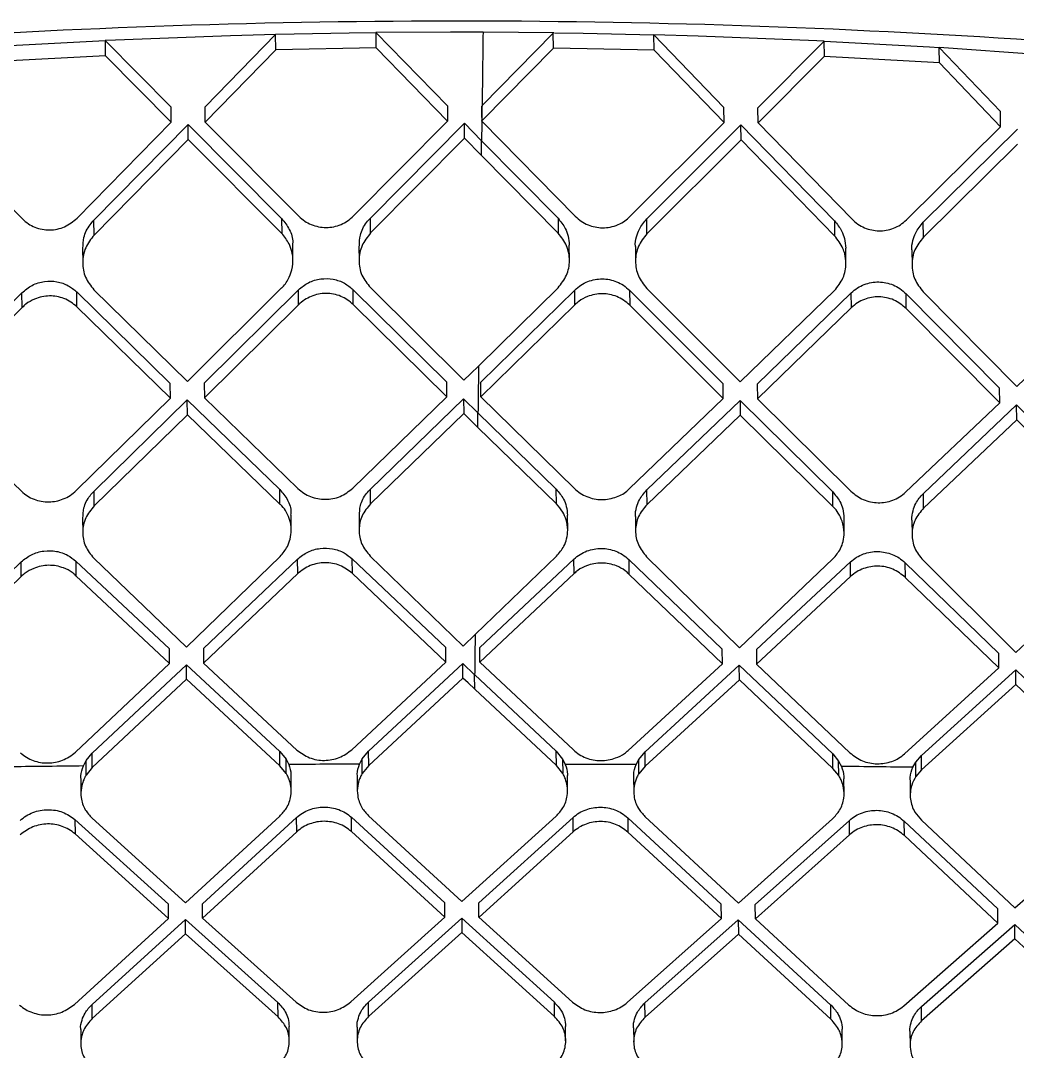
# Model space of a CAD drawing. Extents: x 832 to 912, y 781 to 934.
# Drawn here: x 851.833 to 853.12, y 880.596 to 881.927 of the extents above; entities that cross this region are included whole.
import ezdxf

# ---------------------------------------------------------------- set-up
doc = ezdxf.new("R2010")
doc.units = 0
doc.header["$MEASUREMENT"] = 0
doc.layers.add('1', color=4, linetype='Continuous')

# ---------------------------------------------------------------- blocks, each defined once
blk = doc.blocks.new('pillow top view')
at = {"layer": '1', "color": 3, "linetype": 'Continuous', "lineweight": 25}
for p, q in [((-0.693, -1.8043), (-0.5442, -1.8022)), ((-0.5447, -1.8219), (-0.544, -1.8024)), ((-0.5443, -1.8022), (-0.4628, -1.8918)), ((-0.5442, -1.8019), (-0.5312, -1.8018)), ((-0.5312, -1.8018), (-0.3826, -1.8021)), ((-0.4188, -1.8931), (-0.3238, -1.803)), ((-0.3826, -1.8021), (-0.3239, -1.8028)), ((-0.3248, -1.8229), (-0.3242, -1.8033)), ((-0.3239, -1.8031), (-0.2291, -1.805)), ((-0.2291, -1.805), (-0.1948, -1.8059)), ((-0.1951, -1.8257), (-0.1945, -1.8062)), ((-0.1948, -1.8056), (-0.0982, -1.8089)), ((-0.1948, -1.8058), (-0.1061, -1.9044)), ((-0.0982, -1.8089), (-0.0797, -1.8096)), ((-0.0797, -1.8096), (-0.0566, -1.8106)), ((-0.5447, -1.8219), (-0.6938, -1.824)), ((-0.4634, -1.9112), (-0.5447, -1.8219)), ((-0.3248, -1.8229), (-0.4194, -1.9126)), ((-0.1951, -1.8257), (-0.3248, -1.8229)), ((-0.0614, -1.9056), (0.0341, -1.8157)), ((-0.0564, -1.8106), (0.035, -1.8152)), ((0.0335, -1.8353), (0.0341, -1.8158)), ((0.0357, -1.8155), (0.0726, -1.8175)), ((0.0726, -1.8175), (0.1637, -1.8231)), ((0.1634, -1.843), (0.164, -1.8234)), ((0.1639, -1.8227), (0.2209, -1.8267)), ((0.164, -1.8234), (0.2506, -1.9205)), ((-0.1067, -1.9238), (-0.1951, -1.8257)), ((0.0335, -1.8353), (-0.0622, -1.9251)), ((0.1634, -1.843), (0.0335, -1.8353)), ((0.2209, -1.8267), (0.374, -1.839)), ((0.25, -1.94), (0.1634, -1.843)), ((0.2945, -1.9228), (0.3834, -1.84)), ((0.374, -1.839), (0.3833, -1.8398)), ((0.3831, -1.8403), (0.3825, -1.8598)), ((0.3833, -1.8401), (0.5191, -1.853)), ((0.3825, -1.8598), (0.2939, -1.9422)), ((0.5309, -1.8741), (0.3825, -1.8598)), ((0.5191, -1.853), (0.5313, -1.8543)), ((0.5309, -1.8741), (0.5315, -1.8545)), ((0.5312, -1.8543), (0.6071, -1.9401)), ((0.5314, -1.854), (0.7236, -1.8756)), ((0.6065, -1.9596), (0.5309, -1.8741)), ((-0.7763, -1.903), (-0.6604, -2.0282)), ((-0.4634, -1.9112), (-0.4628, -1.8918)), ((-0.4194, -1.9126), (-0.4188, -1.8931)), ((-0.5897, -2.0301), (-0.4634, -1.9112)), ((-0.5681, -2.0335), (-0.4418, -1.9148)), ((-0.4424, -1.9342), (-0.4418, -1.9148)), ((-0.4418, -1.9148), (-0.3259, -2.041)), ((-0.4194, -1.9126), (-0.3036, -2.0389)), ((-0.1061, -1.9044), (-0.1067, -1.9238)), ((-0.2329, -2.0415), (-0.1067, -1.9238)), ((-0.2113, -2.0451), (-0.085, -1.9276)), ((-0.0856, -1.947), (-0.085, -1.9276)), ((-0.085, -1.9276), (-0.064, -1.9509)), ((-0.0623, -1.926), (0.0531, -2.0532)), ((0.25, -1.94), (0.2506, -1.9205)), ((0.2939, -1.9422), (0.2945, -1.9228)), ((-0.4424, -1.9342), (-0.5687, -2.0527)), ((-0.3265, -2.0602), (-0.4424, -1.9342)), ((0.1237, -2.0564), (0.25, -1.94)), ((0.2939, -1.9422), (0.4097, -2.071)), ((0.6065, -1.9596), (0.6071, -1.9401)), ((-0.0856, -1.947), (-0.2119, -2.0643)), ((-0.0647, -1.9701), (-0.0856, -1.947)), ((-0.0647, -1.9701), (-0.0641, -1.9508)), ((-0.0639, -1.951), (0.0308, -2.055)), ((0.1454, -2.0602), (0.2716, -1.944)), ((0.271, -1.9634), (0.2716, -1.944)), ((0.2716, -1.944), (0.3874, -2.0726)), ((0.271, -1.9634), (0.1448, -2.0795)), ((0.3868, -2.0919), (0.271, -1.9634)), ((0.4803, -2.0749), (0.6065, -1.9596)), ((0.5019, -2.079), (0.6281, -1.9638)), ((0.0302, -2.0742), (-0.0646, -1.9702)), ((0.6275, -1.9832), (0.5013, -2.0982)), ((-0.5687, -2.0527), (-0.5681, -2.0335)), ((-0.3259, -2.041), (-0.3265, -2.0602)), ((-0.2119, -2.0643), (-0.2113, -2.0451)), ((0.0308, -2.055), (0.0302, -2.0742)), ((0.1448, -2.0795), (0.1454, -2.0602)), ((-0.5843, -2.069), (-0.5848, -2.0882)), ((-0.3134, -2.0955), (-0.3128, -2.0762)), ((0.3874, -2.0726), (0.3868, -2.0918)), ((-0.2275, -2.0805), (-0.2281, -2.0997)), ((0.5013, -2.0982), (0.5019, -2.079)), ((0.0433, -2.1096), (0.0439, -2.0904)), ((0.1292, -2.0955), (0.1286, -2.1147)), ((0.3999, -2.1274), (0.4005, -2.1082)), ((0.4858, -2.1141), (0.4852, -2.1333)), ((-0.7909, -2.2401), (-0.6647, -2.1235)), ((-0.6653, -2.1427), (-0.6647, -2.1235)), ((-0.5946, -2.1445), (-0.594, -2.1253)), ((-0.594, -2.1253), (-0.4781, -2.2481)), ((-0.5717, -2.1233), (-0.4557, -2.2463)), ((-0.6653, -2.1427), (-0.7915, -2.2591)), ((-0.4557, -2.2463), (-0.3295, -2.1307)), ((-0.4341, -2.2495), (-0.3079, -2.1341)), ((-0.3085, -2.1533), (-0.3079, -2.1342)), ((-0.2378, -2.1558), (-0.2372, -2.1367)), ((-0.2372, -2.1367), (-0.1213, -2.2607)), ((-0.2149, -2.1348), (-0.099, -2.2591)), ((-0.4787, -2.2672), (-0.5946, -2.1445)), ((-0.3085, -2.1533), (-0.4347, -2.2686)), ((-0.1219, -2.2797), (-0.2378, -2.1558)), ((0.0272, -2.1447), (-0.0791, -2.2411)), ((-0.0773, -2.2625), (0.0488, -2.1484)), ((0.0482, -2.1675), (0.0488, -2.1484)), ((0.1194, -2.1516), (0.1188, -2.1708)), ((0.1194, -2.1516), (0.2353, -2.2769)), ((0.1417, -2.15), (0.2576, -2.2755)), ((0.0482, -2.1675), (-0.0779, -2.2815)), ((0.2576, -2.2755), (0.3838, -2.1624)), ((0.2793, -2.2792), (0.4054, -2.1662)), ((0.4048, -2.1854), (0.4054, -2.1662)), ((0.4983, -2.1688), (0.6141, -2.2955)), ((0.2347, -2.296), (0.1188, -2.1708)), ((0.4754, -2.1894), (0.476, -2.1702)), ((0.476, -2.1702), (0.5918, -2.2967)), ((0.4048, -2.1854), (0.2787, -2.2982)), ((0.5912, -2.3157), (0.4754, -2.1894)), ((0.6141, -2.2955), (0.7402, -2.1835)), ((-0.4787, -2.2672), (-0.4781, -2.2482)), ((-0.7915, -2.2591), (-0.6755, -2.3796)), ((-0.4341, -2.2495), (-0.4347, -2.2686)), ((-0.1219, -2.2797), (-0.1213, -2.2607)), ((-0.078, -2.2815), (-0.0774, -2.2625)), ((-0.6048, -2.3814), (-0.4787, -2.2672)), ((-0.5819, -2.3832), (-0.457, -2.2703)), ((-0.4576, -2.2894), (-0.457, -2.2704)), ((-0.457, -2.2703), (-0.3421, -2.3906)), ((-0.4347, -2.2686), (-0.3187, -2.3902)), ((-0.248, -2.3927), (-0.1219, -2.2797)), ((-0.2252, -2.3947), (-0.1003, -2.2831)), ((-0.1003, -2.2831), (-0.1009, -2.3021)), ((-0.1003, -2.2831), (-0.0826, -2.3018)), ((-0.0779, -2.2815), (0.038, -2.4044)), ((0.2347, -2.296), (0.2353, -2.2769)), ((0.2793, -2.2792), (0.2787, -2.2982)), ((-0.4576, -2.2894), (-0.5825, -2.4021)), ((-0.3427, -2.4095), (-0.4576, -2.2894)), ((-0.1008, -2.3021), (-0.2257, -2.4137)), ((-0.0833, -2.3207), (-0.1009, -2.3021)), ((-0.0833, -2.3207), (-0.0827, -2.3017)), ((-0.0825, -2.3019), (0.0146, -2.4046)), ((0.1086, -2.4077), (0.2347, -2.296)), ((0.1315, -2.4099), (0.2564, -2.2995)), ((0.2564, -2.2996), (0.2558, -2.3186)), ((0.2564, -2.2995), (0.3712, -2.4222)), ((0.2787, -2.2982), (0.3946, -2.4223)), ((0.5912, -2.3157), (0.5918, -2.2967)), ((0.4652, -2.4263), (0.5913, -2.3157)), ((0.014, -2.4235), (-0.0833, -2.3207)), ((0.2558, -2.3186), (0.1309, -2.4289)), ((0.3706, -2.4411), (0.2558, -2.3186)), ((0.4881, -2.4288), (0.6129, -2.3195)), ((0.6123, -2.3386), (0.6129, -2.3196)), ((0.6129, -2.3195), (0.7277, -2.4434)), ((0.6123, -2.3386), (0.4875, -2.4477)), ((0.7271, -2.4624), (0.6123, -2.3386)), ((-0.5825, -2.4021), (-0.5819, -2.3832)), ((-0.3427, -2.4095), (-0.3421, -2.3906)), ((-0.2258, -2.4137), (-0.2252, -2.3948)), ((0.014, -2.4235), (0.0146, -2.4046)), ((-0.5981, -2.4174), (-0.5987, -2.4362)), ((0.1309, -2.4289), (0.1315, -2.41)), ((0.3706, -2.4411), (0.3712, -2.4222)), ((-0.3295, -2.4434), (-0.3289, -2.4245)), ((-0.2413, -2.4287), (-0.2419, -2.4476)), ((0.4875, -2.4477), (0.4881, -2.4288)), ((0.0272, -2.4575), (0.0278, -2.4386)), ((0.1154, -2.4438), (0.1148, -2.4627)), ((0.3838, -2.4753), (0.3844, -2.4564)), ((-0.8058, -2.5827), (-0.6797, -2.4708)), ((-0.6803, -2.4896), (-0.6797, -2.4708)), ((-0.609, -2.4726), (-0.6096, -2.4914)), ((-0.609, -2.4726), (-0.4929, -2.5906)), ((-0.5858, -2.4696), (-0.4706, -2.5893)), ((0.4719, -2.4625), (0.4714, -2.4814)), ((-0.4706, -2.5893), (-0.3453, -2.4769)), ((-0.4489, -2.592), (-0.3229, -2.4813)), ((-0.3234, -2.5001), (-0.3229, -2.4813)), ((-0.2528, -2.5026), (-0.2522, -2.4838)), ((-0.2522, -2.4838), (-0.1361, -2.6031)), ((-0.229, -2.4811), (-0.1138, -2.602)), ((-0.6803, -2.4896), (-0.8063, -2.6014)), ((-0.4935, -2.6093), (-0.6096, -2.4914)), ((-0.3234, -2.5001), (-0.4495, -2.6107)), ((-0.0973, -2.5874), (0.0114, -2.4909)), ((-0.0922, -2.6049), (0.0338, -2.4955)), ((0.0333, -2.5143), (0.0338, -2.4955)), ((0.1045, -2.4988), (0.1039, -2.5176)), ((0.1045, -2.4988), (0.2205, -2.6193)), ((0.1277, -2.4963), (0.2428, -2.6185)), ((-0.1367, -2.6218), (-0.2528, -2.5027)), ((0.0333, -2.5143), (-0.0928, -2.6236)), ((0.2428, -2.6185), (0.368, -2.5086)), ((0.2645, -2.6216), (0.3904, -2.5134)), ((0.3898, -2.5323), (0.3904, -2.5135)), ((0.4842, -2.5151), (0.5993, -2.6386)), ((0.2199, -2.6381), (0.1039, -2.5176)), ((0.4605, -2.5362), (0.461, -2.5174)), ((0.461, -2.5174), (0.577, -2.6392)), ((0.3898, -2.5323), (0.2639, -2.6403)), ((0.5764, -2.6579), (0.4604, -2.5362)), ((0.5993, -2.6386), (0.7245, -2.5299)), ((-0.4935, -2.6093), (-0.4929, -2.5906)), ((-0.4489, -2.592), (-0.4495, -2.6107)), ((-0.1138, -2.602), (-0.0973, -2.5874)), ((-0.1367, -2.6218), (-0.1361, -2.6031)), ((-0.0928, -2.6236), (-0.0922, -2.6049)), ((-0.6195, -2.7189), (-0.4935, -2.6093)), ((-0.5978, -2.7212), (-0.4718, -2.6119)), ((-0.4724, -2.6306), (-0.4718, -2.612)), ((-0.4718, -2.6119), (-0.3556, -2.7286)), ((-0.4495, -2.6107), (-0.3334, -2.7276)), ((-0.2627, -2.7301), (-0.1367, -2.6218)), ((0.2199, -2.6381), (0.2205, -2.6193)), ((0.2645, -2.6216), (0.2639, -2.6403)), ((-0.4724, -2.6307), (-0.5984, -2.7398)), ((-0.3562, -2.7472), (-0.4724, -2.6307)), ((-0.241, -2.7327), (-0.115, -2.6246)), ((-0.1156, -2.6434), (-0.115, -2.6247)), ((-0.115, -2.6246), (-0.1003, -2.6397)), ((-0.0928, -2.6236), (0.0233, -2.7418)), ((-0.1156, -2.6434), (-0.2416, -2.7513)), ((-0.101, -2.6582), (-0.1004, -2.6396)), ((-0.1002, -2.6398), (0.0011, -2.7425)), ((0.094, -2.7451), (0.2199, -2.6381)), ((0.1157, -2.7478), (0.2416, -2.6411)), ((0.241, -2.6598), (0.2416, -2.6411)), ((0.2416, -2.6411), (0.3576, -2.7603)), ((0.2639, -2.6403), (0.3799, -2.7597)), ((0.5764, -2.6579), (0.577, -2.6392)), ((0.0005, -2.7611), (-0.101, -2.6583)), ((0.241, -2.6598), (0.1151, -2.7664)), ((0.3571, -2.7789), (0.241, -2.6598)), ((0.4505, -2.7637), (0.5764, -2.6579)), ((0.4722, -2.7667), (0.5981, -2.6612)), ((0.5975, -2.6799), (0.5981, -2.6612)), ((0.5981, -2.6612), (0.7141, -2.7817)), ((0.5975, -2.6799), (0.4716, -2.7853)), ((0.7135, -2.8003), (0.5975, -2.6799)), ((-0.606, -2.7303), (-0.5978, -2.7212)), ((-0.5984, -2.7398), (-0.5978, -2.7212)), ((-0.6099, -2.7372), (-0.606, -2.7303)), ((-0.6067, -2.7491), (-0.6061, -2.7305)), ((-0.5984, -2.7398), (-0.6067, -2.7491)), ((-0.3562, -2.7472), (-0.3557, -2.7286)), ((-0.3556, -2.7286), (-0.3478, -2.7389)), ((-0.3484, -2.7575), (-0.3479, -2.7389)), ((-0.3478, -2.7389), (-0.3447, -2.7459)), ((-0.2496, -2.7423), (-0.241, -2.7326)), ((-0.2416, -2.7512), (-0.241, -2.7327)), ((-0.6139, -2.754), (-0.6145, -2.7726)), ((-0.3484, -2.7575), (-0.3562, -2.7472)), ((-0.2534, -2.7491), (-0.2496, -2.7423)), ((-0.2503, -2.7611), (-0.2497, -2.7425)), ((-0.2416, -2.7512), (-0.2503, -2.7611)), ((0.0005, -2.7611), (0.0011, -2.7426)), ((0.0011, -2.7425), (0.0088, -2.7529)), ((0.0088, -2.7529), (0.0083, -2.7715)), ((0.0089, -2.7529), (0.0119, -2.7598)), ((0.1071, -2.7573), (0.1156, -2.7478)), ((0.1151, -2.7664), (0.1157, -2.7478)), ((-0.343, -2.7797), (-0.3424, -2.7611)), ((-0.2571, -2.7652), (-0.2577, -2.7838)), ((0.0083, -2.7715), (0.0005, -2.7611)), ((0.1034, -2.7639), (0.1071, -2.7573)), ((0.1065, -2.7759), (0.1071, -2.7573)), ((0.1151, -2.7664), (0.1065, -2.7759)), ((0.3571, -2.7789), (0.3576, -2.7603)), ((0.3577, -2.7602), (0.3649, -2.7698)), ((0.4644, -2.775), (0.4722, -2.7667)), ((0.4716, -2.7853), (0.4722, -2.7667)), ((0.0137, -2.7938), (0.0143, -2.7752)), ((0.0996, -2.7803), (0.099, -2.7988)), ((0.3643, -2.7884), (0.3571, -2.7789)), ((0.3643, -2.7884), (0.3649, -2.7698)), ((0.3649, -2.7698), (0.3682, -2.7768)), ((0.4604, -2.7816), (0.4644, -2.775)), ((0.4638, -2.7936), (0.4644, -2.775)), ((0.3703, -2.8117), (0.3709, -2.7931)), ((0.4716, -2.7853), (0.4638, -2.7936)), ((-0.6235, -2.806), (-0.6241, -2.8245)), ((-0.6235, -2.806), (-0.5073, -2.9198)), ((-0.6012, -2.8049), (-0.485, -2.919)), ((0.4561, -2.799), (0.4556, -2.8176)), ((-0.485, -2.919), (-0.3591, -2.8122)), ((-0.4633, -2.9212), (-0.3374, -2.8146)), ((-0.338, -2.8332), (-0.3374, -2.8147)), ((-0.2673, -2.8357), (-0.2667, -2.8172)), ((-0.2667, -2.8171), (-0.1505, -2.9323)), ((-0.2444, -2.8163), (-0.1283, -2.9317)), ((-0.5079, -2.9383), (-0.6241, -2.8245)), ((-0.338, -2.8332), (-0.4639, -2.9396)), ((-0.1283, -2.9317), (-0.0024, -2.8262)), ((-0.1066, -2.9341), (0.0193, -2.8288)), ((0.0187, -2.8474), (0.0193, -2.8288)), ((0.0899, -2.8321), (0.0894, -2.8506)), ((0.0899, -2.8321), (0.2061, -2.9485)), ((0.1122, -2.8315), (0.2284, -2.9481)), ((-0.1511, -2.9508), (-0.2673, -2.8357)), ((0.0187, -2.8474), (-0.1071, -2.9525)), ((0.2284, -2.9481), (0.3542, -2.8439)), ((0.25, -2.9507), (0.3759, -2.8468)), ((0.3753, -2.8653), (0.3759, -2.8468)), ((0.2055, -2.967), (0.0894, -2.8506)), ((0.4459, -2.8693), (0.4465, -2.8508)), ((0.4465, -2.8508), (0.5626, -2.9685)), ((0.4688, -2.8504), (0.5849, -2.9684)), ((0.3753, -2.8653), (0.2495, -2.9692)), ((0.562, -2.9869), (0.4459, -2.8693)), ((0.5849, -2.9684), (0.7107, -2.8654)), ((-0.5079, -2.9383), (-0.5073, -2.9198)), ((-0.4639, -2.9396), (-0.4633, -2.9212)), ((-0.6338, -3.0443), (-0.5079, -2.9383)), ((-0.6109, -3.0452), (-0.4862, -2.9404)), ((-0.4868, -2.9589), (-0.4862, -2.9405)), ((-0.4862, -2.9404), (-0.371, -3.0524)), ((-0.4639, -2.9396), (-0.3476, -3.0529)), ((-0.1511, -2.9508), (-0.1505, -2.9323)), ((-0.1072, -2.9525), (-0.1066, -2.9341)), ((-0.277, -3.0554), (-0.1511, -2.9508)), ((-0.2541, -3.0566), (-0.1294, -2.9531)), ((-0.1294, -2.9531), (-0.13, -2.9716)), ((-0.1294, -2.9531), (-0.0143, -3.0663)), ((-0.1072, -2.9525), (0.0091, -3.0671)), ((0.2055, -2.967), (0.2061, -2.9485)), ((0.2495, -2.9692), (0.25, -2.9507)), ((-0.4868, -2.9589), (-0.6114, -3.0636)), ((-0.3716, -3.0708), (-0.4868, -2.9589)), ((0.0797, -3.0704), (0.2055, -2.967)), ((-0.13, -2.9716), (-0.2547, -3.075)), ((-0.0149, -3.0847), (-0.13, -2.9716)), ((0.1026, -3.0717), (0.2272, -2.9696)), ((0.2272, -2.9696), (0.2266, -2.988)), ((0.2272, -2.9696), (0.3423, -3.0841)), ((0.2495, -2.9692), (0.3656, -3.0851)), ((0.562, -2.9869), (0.5626, -2.9685)), ((0.2266, -2.988), (0.102, -3.0901)), ((0.3417, -3.1025), (0.2266, -2.988)), ((0.4363, -3.0891), (0.562, -2.9869)), ((0.4591, -3.0907), (0.5837, -2.9898)), ((0.5831, -3.0082), (0.5837, -2.9898)), ((0.5837, -2.9898), (0.6987, -3.1055)), ((0.5831, -3.0082), (0.4586, -3.1091)), ((0.6982, -3.124), (0.5831, -3.0082)), ((-0.6114, -3.0636), (-0.6109, -3.0452)), ((-0.3716, -3.0708), (-0.371, -3.0524)), ((-0.2547, -3.075), (-0.2541, -3.0566)), ((-0.0149, -3.0847), (-0.0143, -3.0663)), ((0.102, -3.0901), (0.1026, -3.0717)), ((-0.6269, -3.077), (-0.6275, -3.0954)), ((-0.3584, -3.1024), (-0.3578, -3.0841)), ((0.3417, -3.1025), (0.3423, -3.0841)), ((-0.2701, -3.0882), (-0.2707, -3.1066)), ((-0.0017, -3.1165), (-0.0011, -3.0981)), ((0.4586, -3.1091), (0.4591, -3.0907)), ((0.0865, -3.1032), (0.086, -3.1216)), ((0.3549, -3.1344), (0.3555, -3.116)), ((0.4431, -3.122), (0.4425, -3.1404))]:
    blk.add_line(p, q, dxfattribs=at)
at = {"layer": '1', "color": 3, "linetype": 'Continuous', "lineweight": 25, "flags": 128}
for points in [[(-0.0621, -1.9062), (-0.0624, -1.917), (-0.0627, -1.9256)], [(-0.0617, -1.9059), (-0.062, -1.9167), (-0.0623, -1.9251)], [(-0.0791, -2.2411), (-0.0902, -2.2512), (-0.099, -2.2591)], [(-0.101, -2.6582), (-0.1092, -2.6499), (-0.1156, -2.6434)]]:
    blk.add_lwpolyline(points, dxfattribs=at)
at = {"layer": '1', "color": 3, "linetype": 'Continuous', "lineweight": 25}
for points, knots in [([(-3.0882, -2.0715), (-2.8406, -2.0211), (-2.3453, -1.9203), (-1.5922, -1.8287), (-0.8353, -1.782), (-0.0768, -1.7867), (0.6796, -1.8438), (1.4301, -1.9518), (2.1734, -2.1041), (2.659, -2.2443), (2.9018, -2.3143)], [0, 0, 0, 0, 0.125001, 0.250001, 0.375003, 0.499997, 0.624991, 0.749994, 0.874996, 1, 1, 1, 1]), ([(-0.0564, -1.8107), (-0.0573, -1.8285), (-0.059, -1.8604), (-0.0607, -1.8922), (-0.0615, -1.9062)], [0, 0, 0, 0, 0.560237, 1, 1, 1, 1]), ([(-0.0625, -1.9258), (-0.0626, -1.9276), (-0.0631, -1.9359), (-0.0635, -1.9443), (-0.0639, -1.9508)], [0, 0, 0, 0, 0.216361, 1, 1, 1, 1]), ([(-0.0627, -1.9256), (-0.0626, -1.9255), (-0.0625, -1.9253), (-0.0623, -1.9252), (-0.0623, -1.9251)], [0, 0, 0, 0, 0.559729, 1, 1, 1, 1]), ([(-0.0623, -1.926), (-0.0624, -1.9259), (-0.0625, -1.9258), (-0.0627, -1.9256), (-0.0627, -1.9256)], [0, 0, 0, 0, 0.560375, 1, 1, 1, 1]), ([(-0.6604, -2.0282), (-0.658, -2.0305), (-0.6534, -2.035), (-0.6448, -2.0398), (-0.6355, -2.0429), (-0.6257, -2.0442), (-0.6158, -2.0434), (-0.6028, -2.04), (-0.595, -2.0341), (-0.5897, -2.0301)], [0, 0, 0, 0, 0.129186, 0.251511, 0.376224, 0.499667, 0.622886, 0.748375, 1, 1, 1, 1]), ([(-0.5837, -2.0691), (-0.5834, -2.0645), (-0.5827, -2.0539), (-0.5761, -2.0417), (-0.5699, -2.0353), (-0.5681, -2.0335)], [0, 0, 0, 0, 0.347455, 0.809681, 1, 1, 1, 1]), ([(-0.3259, -2.0409), (-0.3225, -2.0457), (-0.3156, -2.0551), (-0.312, -2.068), (-0.3131, -2.0749), (-0.3133, -2.0762)], [0, 0, 0, 0, 0.449708, 0.898563, 1, 1, 1, 1]), ([(-0.3036, -2.0389), (-0.3012, -2.0412), (-0.2966, -2.0457), (-0.288, -2.0506), (-0.2788, -2.0539), (-0.2689, -2.0552), (-0.259, -2.0546), (-0.2495, -2.052), (-0.2405, -2.0477), (-0.2355, -2.0436), (-0.2329, -2.0415)], [0, 0, 0, 0, 0.12936, 0.251423, 0.376179, 0.499393, 0.622613, 0.747705, 0.870046, 1, 1, 1, 1]), ([(-0.2269, -2.0805), (-0.2266, -2.0759), (-0.2259, -2.0651), (-0.2192, -2.0531), (-0.213, -2.0468), (-0.2113, -2.0451)], [0, 0, 0, 0, 0.354775, 0.817528, 1, 1, 1, 1]), ([(-0.5687, -2.0527), (-0.573, -2.0578), (-0.5817, -2.0681), (-0.5859, -2.0876), (-0.5835, -2.1072), (-0.5756, -2.1179), (-0.5717, -2.1233)], [0, 0, 0, 0, 0.249104, 0.501089, 0.752383, 1, 1, 1, 1]), ([(-0.3295, -2.1307), (-0.3292, -2.1305), (-0.3283, -2.1298), (-0.3256, -2.127), (-0.321, -2.1212), (-0.3155, -2.1104), (-0.3128, -2.0973), (-0.3139, -2.0844), (-0.3177, -2.072), (-0.3232, -2.0646), (-0.3265, -2.0602)], [0, 0, 0, 0, 0.016041, 0.045208, 0.143647, 0.29565, 0.501095, 0.657501, 0.792871, 1, 1, 1, 1]), ([(0.0308, -2.055), (0.034, -2.0593), (0.0395, -2.0666), (0.0435, -2.0789), (0.0437, -2.0864), (0.0439, -2.0904)], [0, 0, 0, 0, 0.410764, 0.686852, 1, 1, 1, 1]), ([(0.0531, -2.0532), (0.0555, -2.0555), (0.0603, -2.0602), (0.0689, -2.0651), (0.0781, -2.0684), (0.0878, -2.0698), (0.098, -2.0693), (0.108, -2.0666), (0.1169, -2.0623), (0.1216, -2.0583), (0.1237, -2.0564)], [0, 0, 0, 0, 0.131909, 0.257724, 0.378016, 0.499455, 0.623976, 0.760987, 0.889971, 1, 1, 1, 1]), ([(0.1293, -2.0955), (0.1292, -2.0953), (0.1289, -2.0912), (0.1308, -2.0835), (0.1354, -2.0713), (0.1416, -2.0644), (0.1454, -2.0602)], [0, 0, 0, 0, 0.011732, 0.321281, 0.58933, 1, 1, 1, 1]), ([(-0.2119, -2.0643), (-0.2162, -2.0694), (-0.225, -2.0796), (-0.2292, -2.099), (-0.2267, -2.1187), (-0.2188, -2.1295), (-0.2149, -2.1348)], [0, 0, 0, 0, 0.248745, 0.500498, 0.75201, 1, 1, 1, 1]), ([(0.0272, -2.1447), (0.0315, -2.1397), (0.0403, -2.1296), (0.0444, -2.1102), (0.0419, -2.0905), (0.0341, -2.0796), (0.0302, -2.0742)], [0, 0, 0, 0, 0.248491, 0.500089, 0.751534, 1, 1, 1, 1]), ([(0.3874, -2.0726), (0.3906, -2.0769), (0.3959, -2.0841), (0.4, -2.0965), (0.4003, -2.1041), (0.4005, -2.1082)], [0, 0, 0, 0, 0.402207, 0.680528, 1, 1, 1, 1]), ([(0.4097, -2.071), (0.4121, -2.0734), (0.4169, -2.0781), (0.4256, -2.0832), (0.4348, -2.0865), (0.4443, -2.0879), (0.4539, -2.0876), (0.4634, -2.0853), (0.4725, -2.0812), (0.4777, -2.0771), (0.4803, -2.0749)], [0, 0, 0, 0, 0.133107, 0.260416, 0.382481, 0.49999, 0.619586, 0.742303, 0.868879, 1, 1, 1, 1]), ([(0.1448, -2.0795), (0.1404, -2.0845), (0.1317, -2.0947), (0.1275, -2.1141), (0.13, -2.1338), (0.1379, -2.1446), (0.1418, -2.15)], [0, 0, 0, 0, 0.248562, 0.500176, 0.751623, 1, 1, 1, 1]), ([(0.4858, -2.1141), (0.4858, -2.114), (0.4854, -2.1099), (0.4873, -2.1023), (0.4918, -2.0901), (0.4981, -2.0832), (0.5019, -2.079)], [0, 0, 0, 0, 0.008855, 0.3149, 0.582241, 1, 1, 1, 1]), ([(0.3838, -2.1624), (0.3881, -2.1574), (0.3969, -2.1474), (0.4006, -2.1302), (0.3995, -2.1173), (0.3961, -2.1047), (0.3907, -2.0972), (0.3868, -2.0918)], [0, 0, 0, 0, 0.248043, 0.499342, 0.65735, 0.751481, 1, 1, 1, 1]), ([(0.5013, -2.0982), (0.497, -2.1033), (0.4882, -2.1133), (0.4841, -2.1328), (0.4866, -2.1525), (0.4944, -2.1634), (0.4983, -2.1688)], [0, 0, 0, 0, 0.248344, 0.499897, 0.751338, 1, 1, 1, 1]), ([(-0.6647, -2.1235), (-0.6604, -2.1201), (-0.6517, -2.1135), (-0.6353, -2.1092), (-0.619, -2.1102), (-0.6045, -2.1158), (-0.5974, -2.1222), (-0.594, -2.1253)], [0, 0, 0, 0, 0.21111, 0.422659, 0.624385, 0.820331, 1, 1, 1, 1]), ([(-0.5946, -2.1445), (-0.5971, -2.1422), (-0.6018, -2.1377), (-0.6106, -2.1329), (-0.6198, -2.1299), (-0.6295, -2.1287), (-0.6393, -2.1294), (-0.6499, -2.1324), (-0.6588, -2.1368), (-0.6637, -2.1412), (-0.6653, -2.1427)], [0, 0, 0, 0, 0.131645, 0.258274, 0.380501, 0.499012, 0.622443, 0.748648, 0.914409, 1, 1, 1, 1]), ([(-0.3079, -2.1341), (-0.3036, -2.1308), (-0.295, -2.1243), (-0.2787, -2.1202), (-0.2624, -2.1213), (-0.2479, -2.1269), (-0.2407, -2.1335), (-0.2372, -2.1367)], [0, 0, 0, 0, 0.209563, 0.419551, 0.620316, 0.816236, 1, 1, 1, 1]), ([(-0.2378, -2.1558), (-0.2402, -2.1536), (-0.2449, -2.1491), (-0.2534, -2.1442), (-0.2627, -2.141), (-0.2725, -2.1397), (-0.2824, -2.1403), (-0.2919, -2.1428), (-0.3009, -2.1471), (-0.3059, -2.1512), (-0.3085, -2.1533)], [0, 0, 0, 0, 0.1296, 0.251346, 0.376331, 0.499367, 0.622445, 0.74777, 0.869805, 1, 1, 1, 1]), ([(0.0488, -2.1484), (0.0514, -2.1462), (0.0566, -2.1421), (0.0658, -2.1379), (0.0752, -2.1356), (0.0848, -2.1352), (0.0943, -2.1365), (0.1034, -2.1397), (0.1122, -2.1446), (0.117, -2.1493), (0.1194, -2.1516)], [0, 0, 0, 0, 0.132407, 0.259505, 0.381918, 0.500227, 0.617721, 0.739767, 0.867007, 1, 1, 1, 1]), ([(0.1188, -2.1708), (0.1164, -2.1684), (0.1116, -2.1638), (0.1028, -2.1589), (0.0936, -2.1557), (0.084, -2.1543), (0.0742, -2.1548), (0.0637, -2.1576), (0.0547, -2.1617), (0.0499, -2.166), (0.0482, -2.1675)], [0, 0, 0, 0, 0.133055, 0.260372, 0.382488, 0.500053, 0.623559, 0.749197, 0.913331, 1, 1, 1, 1]), ([(0.4054, -2.1662), (0.408, -2.1641), (0.4132, -2.16), (0.4223, -2.156), (0.4318, -2.1537), (0.4414, -2.1533), (0.4508, -2.1548), (0.46, -2.1581), (0.4687, -2.1631), (0.4735, -2.1678), (0.476, -2.1702)], [0, 0, 0, 0, 0.131695, 0.258496, 0.380986, 0.499879, 0.616835, 0.738762, 0.866305, 1, 1, 1, 1]), ([(0.4754, -2.1894), (0.4705, -2.185), (0.4632, -2.1785), (0.4506, -2.1741), (0.441, -2.1725), (0.4312, -2.1729), (0.4217, -2.1752), (0.4126, -2.1792), (0.4074, -2.1833), (0.4048, -2.1854)], [0, 0, 0, 0, 0.25078, 0.376366, 0.499466, 0.618569, 0.741229, 0.868147, 1, 1, 1, 1]), ([(-0.0793, -2.2413), (-0.0798, -2.2498), (-0.0808, -2.27), (-0.0819, -2.2901), (-0.0825, -2.3017)], [0, 0, 0, 0, 0.4192789, 1, 1, 1, 1]), ([(-0.6755, -2.3796), (-0.6732, -2.3818), (-0.6685, -2.3861), (-0.6599, -2.3908), (-0.6506, -2.3938), (-0.6409, -2.3949), (-0.6312, -2.3943), (-0.6218, -2.3919), (-0.6126, -2.3877), (-0.6075, -2.3836), (-0.6048, -2.3814)], [0, 0, 0, 0, 0.12666, 0.251742, 0.375803, 0.499311, 0.617594, 0.740154, 0.867468, 1, 1, 1, 1]), ([(-0.5976, -2.4174), (-0.5973, -2.413), (-0.5966, -2.4029), (-0.5899, -2.3912), (-0.5838, -2.3851), (-0.5819, -2.3832)], [0, 0, 0, 0, 0.3481764, 0.8010376, 1, 1, 1, 1]), ([(-0.3421, -2.3906), (-0.3387, -2.3951), (-0.3319, -2.404), (-0.3282, -2.4165), (-0.3293, -2.4231), (-0.3295, -2.4244)], [0, 0, 0, 0, 0.446727, 0.892767, 1, 1, 1, 1]), ([(-0.3187, -2.3902), (-0.3163, -2.3924), (-0.3117, -2.3968), (-0.3031, -2.4015), (-0.2938, -2.4046), (-0.284, -2.4059), (-0.2741, -2.4053), (-0.2612, -2.4022), (-0.2533, -2.3965), (-0.248, -2.3927)], [0, 0, 0, 0, 0.129018, 0.251391, 0.376466, 0.500105, 0.623735, 0.749131, 1, 1, 1, 1]), ([(-0.2408, -2.4288), (-0.2405, -2.4243), (-0.2397, -2.4141), (-0.2331, -2.4025), (-0.227, -2.3965), (-0.2252, -2.3947)], [0, 0, 0, 0, 0.3544448, 0.8076594, 1, 1, 1, 1]), ([(-0.5825, -2.4021), (-0.5868, -2.407), (-0.5955, -2.4167), (-0.5997, -2.4354), (-0.5973, -2.4542), (-0.5896, -2.4645), (-0.5858, -2.4696)], [0, 0, 0, 0, 0.249292, 0.500737, 0.751837, 1, 1, 1, 1]), ([(0.0146, -2.4046), (0.0178, -2.4087), (0.0232, -2.4157), (0.0273, -2.4275), (0.0276, -2.4348), (0.0277, -2.4386)], [0, 0, 0, 0, 0.409662, 0.685181, 1, 1, 1, 1]), ([(0.038, -2.4044), (0.0403, -2.4067), (0.045, -2.4111), (0.0536, -2.4159), (0.0629, -2.4191), (0.0727, -2.4205), (0.0826, -2.42), (0.0947, -2.4169), (0.1036, -2.4129), (0.1082, -2.4082), (0.1086, -2.4077)], [0, 0, 0, 0, 0.127037, 0.252353, 0.376466, 0.499918, 0.624071, 0.749692, 0.973827, 1, 1, 1, 1]), ([(-0.3453, -2.4769), (-0.3416, -2.473), (-0.3356, -2.4664), (-0.3309, -2.4547), (-0.3288, -2.4425), (-0.3305, -2.4297), (-0.3354, -2.4186), (-0.3398, -2.412), (-0.3424, -2.4097), (-0.3427, -2.4095)], [0, 0, 0, 0, 0.207828, 0.343533, 0.500225, 0.705414, 0.857159, 0.984167, 1, 1, 1, 1]), ([(-0.2258, -2.4137), (-0.2301, -2.4185), (-0.2387, -2.4282), (-0.243, -2.4468), (-0.2405, -2.4657), (-0.2328, -2.476), (-0.229, -2.4811)], [0, 0, 0, 0, 0.249092, 0.500541, 0.751594, 1, 1, 1, 1]), ([(0.1155, -2.4438), (0.1154, -2.4436), (0.1151, -2.4395), (0.117, -2.4322), (0.1216, -2.4205), (0.1278, -2.4139), (0.1315, -2.4099)], [0, 0, 0, 0, 0.017294, 0.323479, 0.589486, 1, 1, 1, 1]), ([(0.3712, -2.4222), (0.3743, -2.4263), (0.3797, -2.4332), (0.3838, -2.4451), (0.3842, -2.4525), (0.3843, -2.4564)], [0, 0, 0, 0, 0.398148, 0.675004, 1, 1, 1, 1]), ([(0.3946, -2.4223), (0.3995, -2.4266), (0.4068, -2.4329), (0.4194, -2.4372), (0.4291, -2.4387), (0.4388, -2.4384), (0.4483, -2.4362), (0.4575, -2.4323), (0.4626, -2.4283), (0.4652, -2.4263)], [0, 0, 0, 0, 0.250349, 0.375916, 0.499359, 0.61971, 0.742895, 0.869487, 1, 1, 1, 1]), ([(0.0114, -2.4909), (0.0151, -2.4869), (0.0212, -2.4803), (0.0259, -2.4686), (0.0278, -2.4571), (0.0264, -2.4452), (0.022, -2.4333), (0.0168, -2.4269), (0.014, -2.4235)], [0, 0, 0, 0, 0.211823, 0.346435, 0.49999, 0.683211, 0.827729, 1, 1, 1, 1]), ([(0.1309, -2.4289), (0.1266, -2.4336), (0.1179, -2.4433), (0.1137, -2.4619), (0.1162, -2.4807), (0.1238, -2.4911), (0.1277, -2.4963)], [0, 0, 0, 0, 0.248913, 0.500144, 0.751218, 1, 1, 1, 1]), ([(0.472, -2.4625), (0.472, -2.4623), (0.4716, -2.4584), (0.4735, -2.4511), (0.478, -2.4394), (0.4842, -2.4328), (0.4881, -2.4288)], [0, 0, 0, 0, 0.013623, 0.315895, 0.581193, 1, 1, 1, 1]), ([(0.368, -2.5086), (0.3718, -2.5045), (0.3779, -2.4979), (0.3825, -2.4862), (0.3844, -2.4742), (0.3828, -2.4614), (0.3778, -2.4503), (0.3734, -2.4438), (0.3709, -2.4414), (0.3706, -2.4411)], [0, 0, 0, 0, 0.214893, 0.348624, 0.499689, 0.707205, 0.859871, 0.985509, 1, 1, 1, 1]), ([(0.4875, -2.4477), (0.4832, -2.4525), (0.4745, -2.462), (0.4703, -2.4806), (0.4727, -2.4995), (0.4804, -2.5099), (0.4842, -2.5151)], [0, 0, 0, 0, 0.248723, 0.499928, 0.750963, 1, 1, 1, 1]), ([(-0.6797, -2.4707), (-0.6753, -2.4675), (-0.6666, -2.461), (-0.65, -2.457), (-0.6336, -2.4581), (-0.6192, -2.4636), (-0.6122, -2.4697), (-0.609, -2.4725)], [0, 0, 0, 0, 0.21211, 0.424561, 0.629361, 0.829572, 1, 1, 1, 1]), ([(-0.3229, -2.4813), (-0.3185, -2.4781), (-0.3098, -2.4718), (-0.2934, -2.4679), (-0.277, -2.4691), (-0.2626, -2.4746), (-0.2555, -2.4809), (-0.2522, -2.4838)], [0, 0, 0, 0, 0.210764, 0.42185, 0.625802, 0.826062, 1, 1, 1, 1]), ([(-0.6096, -2.4914), (-0.6111, -2.4899), (-0.6156, -2.4854), (-0.6241, -2.4808), (-0.6345, -2.4774), (-0.6443, -2.4762), (-0.6542, -2.4769), (-0.6648, -2.4797), (-0.6738, -2.4839), (-0.6786, -2.4881), (-0.6803, -2.4896)], [0, 0, 0, 0, 0.083768, 0.250103, 0.375489, 0.499334, 0.622796, 0.748992, 0.914671, 1, 1, 1, 1]), ([(-0.2528, -2.5026), (-0.2577, -2.4986), (-0.2651, -2.4924), (-0.2777, -2.4884), (-0.2875, -2.4871), (-0.2973, -2.4877), (-0.3103, -2.4908), (-0.3182, -2.4964), (-0.3235, -2.5001)], [0, 0, 0, 0, 0.2503841, 0.3758861, 0.4994672, 0.6230337, 0.7488541, 1, 1, 1, 1]), ([(0.0338, -2.4955), (0.0365, -2.4935), (0.0417, -2.4895), (0.0508, -2.4855), (0.0603, -2.4833), (0.0698, -2.4829), (0.0793, -2.4842), (0.0884, -2.4873), (0.0972, -2.492), (0.102, -2.4965), (0.1045, -2.4988)], [0, 0, 0, 0, 0.13184, 0.258828, 0.381423, 0.5002, 0.617992, 0.740247, 0.867445, 1, 1, 1, 1]), ([(0.1039, -2.5176), (0.1024, -2.5161), (0.0979, -2.5115), (0.0894, -2.5067), (0.0791, -2.5031), (0.0692, -2.5017), (0.0593, -2.5022), (0.0487, -2.5048), (0.0398, -2.5088), (0.0349, -2.5129), (0.0332, -2.5143)], [0, 0, 0, 0, 0.084699, 0.250021, 0.37625, 0.500054, 0.623774, 0.749423, 0.915528, 1, 1, 1, 1]), ([(0.3904, -2.5134), (0.393, -2.5114), (0.3982, -2.5075), (0.4074, -2.5036), (0.4168, -2.5015), (0.4296, -2.501), (0.4423, -2.5042), (0.4537, -2.5106), (0.4586, -2.5151), (0.461, -2.5174)], [0, 0, 0, 0, 0.13123, 0.258061, 0.380941, 0.500492, 0.738828, 0.866487, 1, 1, 1, 1]), ([(0.4605, -2.5362), (0.4556, -2.5321), (0.4482, -2.5258), (0.4356, -2.5215), (0.426, -2.52), (0.4163, -2.5203), (0.4068, -2.5225), (0.3976, -2.5263), (0.3925, -2.5303), (0.3898, -2.5323)], [0, 0, 0, 0, 0.250311, 0.376117, 0.499379, 0.618934, 0.741869, 0.868727, 1, 1, 1, 1]), ([(-0.0976, -2.5877), (-0.0979, -2.5947), (-0.0989, -2.6121), (-0.0998, -2.6295), (-0.1003, -2.6399)], [0, 0, 0, 0, 0.40174, 1, 1, 1, 1]), ([(-0.6902, -2.7171), (-0.6878, -2.7192), (-0.6831, -2.7234), (-0.6745, -2.7278), (-0.6652, -2.7307), (-0.6523, -2.7322), (-0.6392, -2.7301), (-0.6273, -2.7249), (-0.6221, -2.7209), (-0.6195, -2.7189)], [0, 0, 0, 0, 0.126318, 0.251489, 0.375949, 0.500105, 0.74042, 0.867786, 1, 1, 1, 1]), ([(-0.3334, -2.7276), (-0.3284, -2.7316), (-0.321, -2.7375), (-0.3084, -2.7414), (-0.2986, -2.7427), (-0.2888, -2.7421), (-0.2759, -2.7392), (-0.268, -2.7337), (-0.2627, -2.7301)], [0, 0, 0, 0, 0.250135, 0.375513, 0.499564, 0.623558, 0.749222, 1, 1, 1, 1]), ([(-0.6097, -2.7372), (-0.625, -2.7368), (-0.6557, -2.7359), (-0.6864, -2.735), (-0.7018, -2.7346)], [0, 0, 0, 0, 0.499986, 1, 1, 1, 1]), ([(-0.6135, -2.754), (-0.6135, -2.7526), (-0.6139, -2.7469), (-0.6116, -2.7414), (-0.6099, -2.7372)], [0, 0, 0, 0, 0.228946, 1, 1, 1, 1]), ([(0.0233, -2.7418), (0.0257, -2.7439), (0.0304, -2.7482), (0.0389, -2.7528), (0.0482, -2.7559), (0.058, -2.7572), (0.0679, -2.7568), (0.0785, -2.7543), (0.0875, -2.7504), (0.0923, -2.7464), (0.094, -2.7451)], [0, 0, 0, 0, 0.12647, 0.251659, 0.375959, 0.499778, 0.624015, 0.749563, 0.915937, 1, 1, 1, 1]), ([(-0.6067, -2.7491), (-0.6067, -2.7491), (-0.6069, -2.7493), (-0.6073, -2.75), (-0.6087, -2.7523), (-0.6114, -2.7573), (-0.6143, -2.7662), (-0.615, -2.7791), (-0.6111, -2.7933), (-0.6043, -2.8013), (-0.6012, -2.8049)], [0, 0, 0, 0, 0.003899, 0.011475, 0.037557, 0.13352, 0.287734, 0.500008, 0.774782, 1, 1, 1, 1]), ([(-0.3447, -2.7459), (-0.3435, -2.7502), (-0.342, -2.7552), (-0.3425, -2.7603), (-0.3426, -2.7611)], [0, 0, 0, 0, 0.848008, 1, 1, 1, 1]), ([(-0.2532, -2.7491), (-0.2685, -2.7486), (-0.2989, -2.7474), (-0.3294, -2.7464), (-0.3446, -2.7458)], [0, 0, 0, 0, 0.499979, 1, 1, 1, 1]), ([(-0.2567, -2.7652), (-0.2568, -2.7641), (-0.2572, -2.7586), (-0.2551, -2.7533), (-0.2534, -2.7491)], [0, 0, 0, 0, 0.207353, 1, 1, 1, 1]), ([(-0.3591, -2.8122), (-0.3558, -2.8089), (-0.3484, -2.8015), (-0.3432, -2.7878), (-0.3426, -2.775), (-0.3446, -2.7659), (-0.3468, -2.7606), (-0.348, -2.7582), (-0.3484, -2.7575), (-0.3484, -2.7575)], [0, 0, 0, 0, 0.2206333, 0.4993213, 0.7123408, 0.8669047, 0.9628308, 0.9961982, 1, 1, 1, 1]), ([(-0.2503, -2.7611), (-0.2503, -2.7611), (-0.2504, -2.7611), (-0.2505, -2.7613), (-0.2509, -2.7619), (-0.2522, -2.7641), (-0.2548, -2.7691), (-0.2576, -2.7779), (-0.2581, -2.7907), (-0.2541, -2.8048), (-0.2474, -2.8128), (-0.2444, -2.8163)], [0, 0, 0, 0, 0.0011087, 0.0031511, 0.0100755, 0.0351757, 0.1303466, 0.2854826, 0.500288, 0.7769839, 1, 1, 1, 1]), ([(0.1034, -2.7639), (0.0881, -2.7633), (0.0575, -2.7619), (0.027, -2.7605), (0.0117, -2.7599)], [0, 0, 0, 0, 0.499974, 1, 1, 1, 1]), ([(0.0119, -2.7599), (0.0133, -2.7642), (0.0149, -2.7693), (0.0141, -2.7744), (0.014, -2.7752)], [0, 0, 0, 0, 0.8449356, 1, 1, 1, 1]), ([(0.0998, -2.7803), (0.0998, -2.7791), (0.0997, -2.7735), (0.1017, -2.7681), (0.1034, -2.7639)], [0, 0, 0, 0, 0.2148232, 1, 1, 1, 1]), ([(0.3799, -2.7597), (0.3848, -2.7638), (0.3922, -2.7699), (0.4048, -2.7741), (0.4144, -2.7755), (0.4242, -2.7752), (0.4337, -2.7732), (0.4428, -2.7695), (0.4479, -2.7656), (0.4505, -2.7637)], [0, 0, 0, 0, 0.24994, 0.375668, 0.499282, 0.620231, 0.743712, 0.870195, 1, 1, 1, 1]), ([(-0.0024, -2.8262), (0.0009, -2.8229), (0.0083, -2.8155), (0.0135, -2.8017), (0.0141, -2.789), (0.012, -2.7799), (0.0099, -2.7747), (0.0087, -2.7724), (0.0084, -2.7717), (0.0083, -2.7715), (0.0083, -2.7715)], [0, 0, 0, 0, 0.22375, 0.499689, 0.714152, 0.869159, 0.964477, 0.989709, 0.998839, 1, 1, 1, 1]), ([(0.1065, -2.7759), (0.1065, -2.7759), (0.1065, -2.776), (0.1063, -2.7761), (0.1059, -2.7767), (0.1045, -2.7789), (0.102, -2.7839), (0.0991, -2.7928), (0.0985, -2.8057), (0.1025, -2.8199), (0.1093, -2.8279), (0.1122, -2.8315)], [0, 0, 0, 0, 0.0013056, 0.003527, 0.0107154, 0.0362497, 0.1318214, 0.2866966, 0.5006762, 0.7805139, 1, 1, 1, 1]), ([(0.4604, -2.7816), (0.4451, -2.7808), (0.4143, -2.7792), (0.3836, -2.7776), (0.3682, -2.7768)], [0, 0, 0, 0, 0.500011, 1, 1, 1, 1]), ([(0.3682, -2.7768), (0.3696, -2.7812), (0.3714, -2.7866), (0.3706, -2.792), (0.3705, -2.7931)], [0, 0, 0, 0, 0.810501, 1, 1, 1, 1]), ([(0.4566, -2.799), (0.4565, -2.7975), (0.4562, -2.7915), (0.4586, -2.7859), (0.4604, -2.7816)], [0, 0, 0, 0, 0.248668, 1, 1, 1, 1]), ([(-0.6942, -2.8042), (-0.6916, -2.8022), (-0.6865, -2.7983), (-0.6775, -2.7944), (-0.6678, -2.7921), (-0.6579, -2.7915), (-0.6482, -2.7927), (-0.6357, -2.7964), (-0.6284, -2.8021), (-0.6235, -2.806)], [0, 0, 0, 0, 0.128703, 0.255705, 0.381338, 0.505936, 0.629871, 0.753489, 1, 1, 1, 1]), ([(0.3542, -2.8439), (0.3576, -2.8405), (0.3651, -2.833), (0.3703, -2.819), (0.3706, -2.806), (0.3683, -2.7967), (0.366, -2.7915), (0.3648, -2.7892), (0.3645, -2.7886), (0.3644, -2.7884), (0.3643, -2.7884), (0.3643, -2.7884)], [0, 0, 0, 0, 0.2256363, 0.4999751, 0.7165602, 0.8722108, 0.9667441, 0.9910539, 0.9974402, 0.9997328, 1, 1, 1, 1]), ([(0.4638, -2.7936), (0.4617, -2.7972), (0.4563, -2.8061), (0.4545, -2.8224), (0.459, -2.8386), (0.4659, -2.8469), (0.4688, -2.8504)], [0, 0, 0, 0, 0.197625, 0.500358, 0.789565, 1, 1, 1, 1]), ([(-0.3374, -2.8146), (-0.3349, -2.8127), (-0.3298, -2.8089), (-0.3208, -2.8051), (-0.3113, -2.8028), (-0.3014, -2.8023), (-0.2916, -2.8035), (-0.2823, -2.8065), (-0.2737, -2.8109), (-0.2691, -2.8151), (-0.2667, -2.8171)], [0, 0, 0, 0, 0.126853, 0.252469, 0.377198, 0.501409, 0.625433, 0.74965, 0.874385, 1, 1, 1, 1]), ([(-0.6241, -2.8245), (-0.6265, -2.8224), (-0.6314, -2.8182), (-0.6402, -2.8138), (-0.6494, -2.811), (-0.6591, -2.8099), (-0.6688, -2.8106), (-0.6816, -2.8137), (-0.6895, -2.8191), (-0.6948, -2.8227)], [0, 0, 0, 0, 0.130941, 0.25788, 0.381163, 0.501164, 0.6245, 0.750357, 1, 1, 1, 1]), ([(-0.2673, -2.8357), (-0.2698, -2.8335), (-0.2746, -2.8293), (-0.2861, -2.8234), (-0.302, -2.8198), (-0.3182, -2.8222), (-0.3301, -2.8273), (-0.3353, -2.8312), (-0.338, -2.8332)], [0, 0, 0, 0, 0.131777, 0.259044, 0.500177, 0.740359, 0.86773, 1, 1, 1, 1]), ([(0.0193, -2.8288), (0.0219, -2.8269), (0.0271, -2.823), (0.0391, -2.8181), (0.0553, -2.8158), (0.0712, -2.8196), (0.0826, -2.8256), (0.0875, -2.8299), (0.0899, -2.8321)], [0, 0, 0, 0, 0.131565, 0.258764, 0.500146, 0.740052, 0.867498, 1, 1, 1, 1]), ([(0.0894, -2.8506), (0.0844, -2.8466), (0.077, -2.8406), (0.0645, -2.8366), (0.0516, -2.8348), (0.0385, -2.8366), (0.0265, -2.8416), (0.0214, -2.8454), (0.0187, -2.8474)], [0, 0, 0, 0, 0.250022, 0.375991, 0.499851, 0.741292, 0.868456, 1, 1, 1, 1]), ([(0.3759, -2.8468), (0.3785, -2.8448), (0.3837, -2.841), (0.3928, -2.8374), (0.4023, -2.8353), (0.415, -2.8349), (0.4278, -2.838), (0.4392, -2.8442), (0.444, -2.8485), (0.4465, -2.8508)], [0, 0, 0, 0, 0.130713, 0.257498, 0.380723, 0.5009, 0.739359, 0.866887, 1, 1, 1, 1]), ([(0.4459, -2.8693), (0.4434, -2.8671), (0.4386, -2.8627), (0.4272, -2.8566), (0.4145, -2.8535), (0.4017, -2.8539), (0.3922, -2.8559), (0.3831, -2.8596), (0.3779, -2.8634), (0.3753, -2.8653)], [0, 0, 0, 0, 0.133104, 0.260639, 0.499032, 0.619173, 0.742473, 0.869299, 1, 1, 1, 1]), ([(-0.7045, -3.0425), (-0.702, -3.0446), (-0.6972, -3.0487), (-0.6857, -3.0544), (-0.6727, -3.0571), (-0.6598, -3.0562), (-0.6469, -3.0532), (-0.639, -3.0479), (-0.6338, -3.0443)], [0, 0, 0, 0, 0.129947, 0.256656, 0.500491, 0.624275, 0.750195, 1, 1, 1, 1]), ([(-0.6268, -3.077), (-0.6268, -3.0767), (-0.6272, -3.0726), (-0.6251, -3.0654), (-0.6203, -3.0546), (-0.6144, -3.0487), (-0.6109, -3.0452)], [0, 0, 0, 0, 0.02748, 0.346371, 0.615012, 1, 1, 1, 1]), ([(-0.371, -3.0524), (-0.3677, -3.0564), (-0.3622, -3.0629), (-0.3582, -3.074), (-0.358, -3.0806), (-0.3578, -3.0841)], [0, 0, 0, 0, 0.423027, 0.695791, 1, 1, 1, 1]), ([(-0.3476, -3.0529), (-0.3427, -3.0568), (-0.3352, -3.0626), (-0.3226, -3.0664), (-0.3129, -3.0676), (-0.303, -3.067), (-0.2902, -3.0642), (-0.2822, -3.0589), (-0.277, -3.0554)], [0, 0, 0, 0, 0.25008, 0.375759, 0.500141, 0.624323, 0.750069, 1, 1, 1, 1]), ([(-0.27, -3.0882), (-0.2701, -3.0879), (-0.2704, -3.084), (-0.2684, -3.077), (-0.2638, -3.0662), (-0.2577, -3.0602), (-0.2541, -3.0566)], [0, 0, 0, 0, 0.021254, 0.331813, 0.598632, 1, 1, 1, 1]), ([(-0.6114, -3.0636), (-0.6157, -3.0681), (-0.6216, -3.0741), (-0.6261, -3.0851), (-0.6283, -3.0965), (-0.6261, -3.1122), (-0.6184, -3.1217), (-0.6146, -3.1265)], [0, 0, 0, 0, 0.24906, 0.338938, 0.500163, 0.750684, 1, 1, 1, 1]), ([(-0.374, -3.1337), (-0.3698, -3.1292), (-0.3613, -3.1202), (-0.3572, -3.1028), (-0.3599, -3.0851), (-0.3677, -3.0756), (-0.3716, -3.0708)], [0, 0, 0, 0, 0.249352, 0.49975, 0.750372, 1, 1, 1, 1]), ([(-0.0143, -3.0663), (-0.0111, -3.0702), (-0.0057, -3.0766), (-0.0016, -3.0877), (-0.0013, -3.0945), (-0.0011, -3.0981)], [0, 0, 0, 0, 0.408464, 0.682687, 1, 1, 1, 1]), ([(0.0091, -3.0671), (0.014, -3.071), (0.0214, -3.0769), (0.034, -3.0808), (0.0468, -3.0826), (0.06, -3.0808), (0.0719, -3.076), (0.0771, -3.0723), (0.0797, -3.0704)], [0, 0, 0, 0, 0.249857, 0.375696, 0.499843, 0.742666, 0.869527, 1, 1, 1, 1]), ([(0.0866, -3.1032), (0.0866, -3.103), (0.0862, -3.0993), (0.0881, -3.0924), (0.0927, -3.0815), (0.0988, -3.0754), (0.1026, -3.0717)], [0, 0, 0, 0, 0.015861, 0.31982, 0.585361, 1, 1, 1, 1]), ([(-0.2547, -3.075), (-0.2589, -3.0794), (-0.2675, -3.0884), (-0.2718, -3.1058), (-0.2693, -3.1235), (-0.2616, -3.1331), (-0.2578, -3.1378)], [0, 0, 0, 0, 0.249462, 0.499944, 0.750493, 1, 1, 1, 1]), ([(-0.0173, -3.1476), (-0.0131, -3.1432), (-0.0046, -3.1342), (-0.0005, -3.1168), (-0.0032, -3.0992), (-0.011, -3.0895), (-0.0149, -3.0847)], [0, 0, 0, 0, 0.249525, 0.500046, 0.750443, 1, 1, 1, 1]), ([(0.3423, -3.084), (0.3454, -3.0878), (0.3508, -3.0941), (0.3546, -3.1051), (0.3561, -3.1123), (0.3555, -3.116), (0.3555, -3.116)], [0, 0, 0, 0, 0.391566, 0.668544, 0.999157, 1, 1, 1, 1]), ([(0.3656, -3.0851), (0.3681, -3.0872), (0.3729, -3.0915), (0.3844, -3.0975), (0.4003, -3.1013), (0.4166, -3.0993), (0.4285, -3.0946), (0.4337, -3.0909), (0.4363, -3.0891)], [0, 0, 0, 0, 0.132295, 0.259686, 0.499549, 0.743637, 0.870282, 1, 1, 1, 1]), ([(0.102, -3.0901), (0.0977, -3.0946), (0.0891, -3.1035), (0.0849, -3.1208), (0.0874, -3.1385), (0.0951, -3.1482), (0.0989, -3.153)], [0, 0, 0, 0, 0.24965, 0.500244, 0.750566, 1, 1, 1, 1]), ([(0.4432, -3.122), (0.4431, -3.1219), (0.4428, -3.1182), (0.4446, -3.1115), (0.4491, -3.1006), (0.4553, -3.0945), (0.4591, -3.0907)], [0, 0, 0, 0, 0.01196, 0.309847, 0.57404, 1, 1, 1, 1]), ([(0.3393, -3.1653), (0.3435, -3.1609), (0.352, -3.1521), (0.3557, -3.1365), (0.3544, -3.125), (0.3508, -3.1137), (0.3456, -3.1073), (0.3417, -3.1025)], [0, 0, 0, 0, 0.249414, 0.499835, 0.666165, 0.750779, 1, 1, 1, 1]), ([(0.4586, -3.1091), (0.4543, -3.1135), (0.4457, -3.1223), (0.4419, -3.1377), (0.4429, -3.1493), (0.4464, -3.1606), (0.4516, -3.1671), (0.4555, -3.1719)], [0, 0, 0, 0, 0.249531, 0.499998, 0.661773, 0.750871, 1, 1, 1, 1])]:
    blk.add_open_spline(points, degree=3, knots=knots, dxfattribs=at)
blk = doc.blocks.new('2026 SOVEREIGN HL')
at = {"layer": '1', "rotation": 2.284948898486966}
blk.add_blockref('pillow top view', (20.6854, 86.6293), dxfattribs=at)

msp = doc.modelspace()

# ---------------------------------------------------------------- block references
at = {"layer": '1'}
msp.add_blockref('2026 SOVEREIGN HL', (831.7292, 797.0948), dxfattribs=at)

doc.saveas('drawing.dxf')
